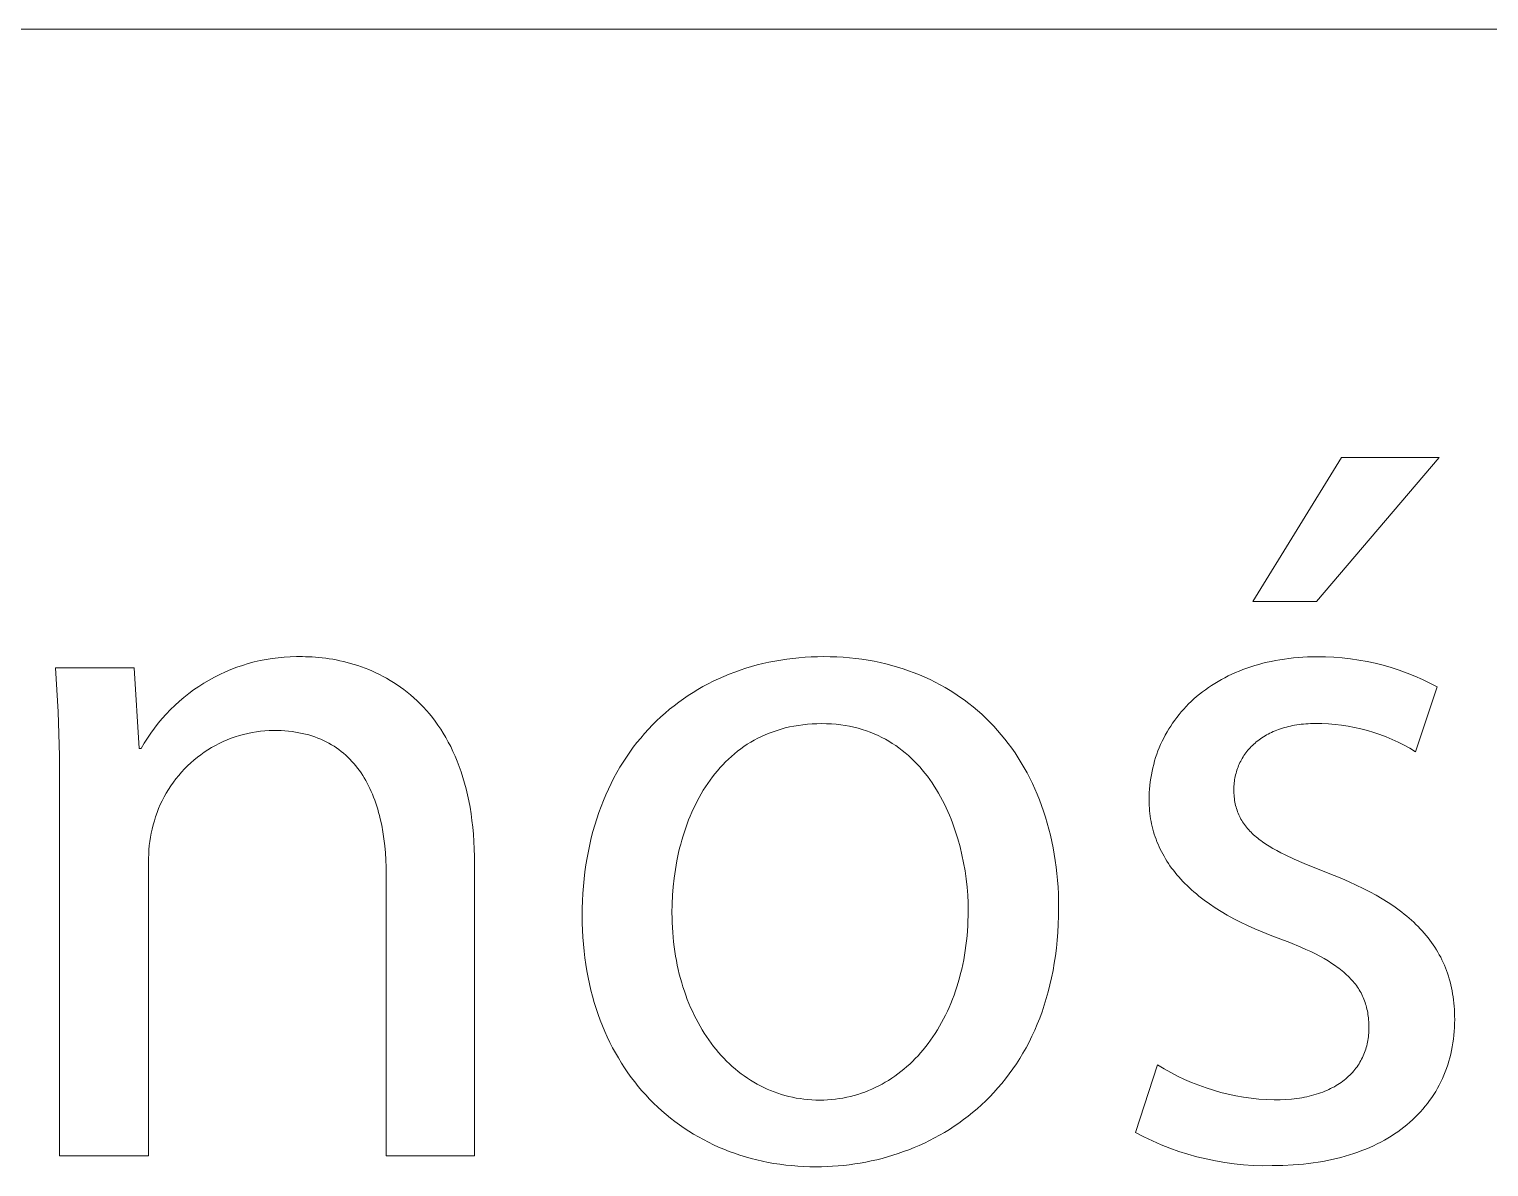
# Model space of a CAD drawing. Header units: millimetres. Extents: x 1422 to 6060, y -58 to 3182.
# Drawn here: x 5381.7 to 5449, y 19.3 to 71.7 of the extents above; entities that cross this region are included whole.
import ezdxf

# ---------------------------------------------------------------- set-up
doc = ezdxf.new("R2010")
doc.units = ezdxf.units.MM
doc.header["$MEASUREMENT"] = 0
doc.layers.add('Domyślny', color=7, linetype='Continuous', true_color=0x000000)

msp = doc.modelspace()

# ---------------------------------------------------------------- linework, layer by layer
at = {"layer": 'Domyślny', "color": 18, "lineweight": 15, "true_color": 0x000000}
for p, q in [((4307.174, 71.664), (6055.343, 71.664)), ((5438.122, 45.299), (5442.199, 51.939)), ((5446.708, 51.939), (5441.056, 45.299)), ((5442.199, 51.939), (5446.708, 51.939)), ((5441.056, 45.299), (5438.122, 45.299)), ((5391.542, 42.357), (5391.811, 42.439)), ((5391.811, 42.439), (5392.082, 42.512)), ((5392.082, 42.512), (5392.355, 42.576)), ((5392.355, 42.576), (5392.631, 42.631)), ((5392.631, 42.631), (5392.908, 42.676)), ((5392.908, 42.676), (5393.186, 42.711)), ((5393.186, 42.711), (5393.466, 42.737)), ((5393.466, 42.737), (5393.746, 42.754)), ((5393.746, 42.754), (5394.027, 42.761)), ((5394.027, 42.761), (5394.307, 42.758)), ((5394.307, 42.758), (5394.455, 42.757)), ((5394.455, 42.757), (5394.605, 42.753)), ((5394.605, 42.753), (5394.757, 42.746)), ((5394.757, 42.746), (5394.911, 42.736)), ((5394.911, 42.736), (5395.067, 42.722)), ((5395.067, 42.722), (5395.224, 42.706)), ((5395.224, 42.706), (5395.383, 42.686)), ((5395.383, 42.686), (5395.544, 42.663)), ((5395.544, 42.663), (5395.706, 42.637)), ((5395.706, 42.637), (5395.869, 42.606)), ((5395.869, 42.606), (5396.033, 42.573)), ((5396.033, 42.573), (5396.198, 42.535)), ((5396.198, 42.535), (5396.364, 42.494)), ((5396.364, 42.494), (5396.53, 42.449)), ((5396.53, 42.449), (5396.697, 42.4)), ((5396.697, 42.4), (5396.864, 42.346)), ((5415.269, 42.375), (5415.536, 42.441)), ((5415.536, 42.441), (5415.805, 42.502)), ((5415.805, 42.502), (5416.077, 42.555)), ((5416.077, 42.555), (5416.352, 42.603)), ((5416.352, 42.603), (5416.629, 42.645)), ((5416.629, 42.645), (5416.908, 42.68)), ((5416.908, 42.68), (5417.19, 42.708)), ((5417.19, 42.708), (5417.474, 42.731)), ((5417.474, 42.731), (5417.76, 42.747)), ((5417.76, 42.747), (5418.048, 42.757)), ((5418.048, 42.757), (5418.338, 42.76)), ((5418.338, 42.76), (5418.639, 42.756)), ((5418.639, 42.756), (5418.937, 42.746)), ((5418.937, 42.746), (5419.232, 42.729)), ((5419.232, 42.729), (5419.523, 42.706)), ((5419.523, 42.706), (5419.812, 42.675)), ((5419.812, 42.675), (5420.097, 42.638)), ((5420.097, 42.638), (5420.378, 42.595)), ((5420.378, 42.595), (5420.657, 42.545)), ((5420.657, 42.545), (5420.931, 42.488)), ((5420.931, 42.488), (5421.203, 42.426)), ((5421.203, 42.426), (5421.47, 42.357)), ((5438.2, 42.347), (5438.387, 42.401)), ((5438.387, 42.401), (5438.577, 42.452)), ((5438.577, 42.452), (5438.77, 42.498)), ((5438.77, 42.498), (5438.965, 42.541)), ((5438.965, 42.541), (5439.164, 42.58)), ((5439.164, 42.58), (5439.366, 42.616)), ((5439.366, 42.616), (5439.571, 42.647)), ((5439.571, 42.647), (5439.779, 42.674)), ((5439.779, 42.674), (5439.99, 42.697)), ((5439.99, 42.697), (5440.203, 42.716)), ((5440.203, 42.716), (5440.42, 42.731)), ((5440.42, 42.731), (5440.64, 42.742)), ((5440.64, 42.742), (5440.862, 42.748)), ((5440.862, 42.748), (5441.087, 42.751)), ((5441.087, 42.751), (5441.471, 42.747)), ((5441.471, 42.747), (5441.855, 42.73)), ((5441.855, 42.73), (5442.238, 42.7)), ((5442.238, 42.7), (5442.62, 42.658)), ((5442.62, 42.658), (5443, 42.602)), ((5443, 42.602), (5443.378, 42.534)), ((5443.378, 42.534), (5443.753, 42.453)), ((5443.753, 42.453), (5444.126, 42.359)), ((5383.044, 40.217), (5382.926, 42.249)), ((5382.926, 42.249), (5386.555, 42.249)), ((5386.555, 42.249), (5386.787, 38.527)), ((5390.004, 41.678), (5390.25, 41.813)), ((5390.25, 41.813), (5390.501, 41.939)), ((5390.501, 41.939), (5390.756, 42.057)), ((5390.756, 42.057), (5391.014, 42.166)), ((5391.014, 42.166), (5391.277, 42.266)), ((5391.277, 42.266), (5391.542, 42.357)), ((5396.864, 42.346), (5397.031, 42.289)), ((5397.031, 42.289), (5397.198, 42.227)), ((5397.198, 42.227), (5397.364, 42.161)), ((5397.364, 42.161), (5397.531, 42.09)), ((5397.531, 42.09), (5397.697, 42.015)), ((5397.697, 42.015), (5397.862, 41.935)), ((5397.862, 41.935), (5398.026, 41.851)), ((5398.026, 41.851), (5398.19, 41.762)), ((5398.19, 41.762), (5398.352, 41.667)), ((5413.243, 41.626), (5413.485, 41.741)), ((5413.485, 41.741), (5413.731, 41.849)), ((5413.731, 41.849), (5413.979, 41.952)), ((5413.979, 41.952), (5414.231, 42.049)), ((5414.231, 42.049), (5414.486, 42.139)), ((5414.486, 42.139), (5414.744, 42.224)), ((5414.744, 42.224), (5415.005, 42.303)), ((5415.005, 42.303), (5415.269, 42.375)), ((5421.47, 42.357), (5421.734, 42.281)), ((5421.734, 42.281), (5421.995, 42.2)), ((5421.995, 42.2), (5422.251, 42.112)), ((5422.251, 42.112), (5422.504, 42.019)), ((5422.504, 42.019), (5422.753, 41.919)), ((5422.753, 41.919), (5422.998, 41.813)), ((5422.998, 41.813), (5423.239, 41.702)), ((5436.664, 41.705), (5436.822, 41.789)), ((5436.822, 41.789), (5436.983, 41.871)), ((5436.983, 41.871), (5437.147, 41.949)), ((5437.147, 41.949), (5437.315, 42.024)), ((5437.315, 42.024), (5437.485, 42.096)), ((5437.485, 42.096), (5437.659, 42.164)), ((5437.659, 42.164), (5437.837, 42.228)), ((5437.837, 42.228), (5438.017, 42.29)), ((5438.017, 42.29), (5438.2, 42.347)), ((5444.126, 42.359), (5444.495, 42.253)), ((5444.495, 42.253), (5444.86, 42.134)), ((5444.86, 42.134), (5445.221, 42.004)), ((5445.221, 42.004), (5445.578, 41.861)), ((5445.578, 41.861), (5445.929, 41.706)), ((5388.849, 40.883), (5389.069, 41.057)), ((5389.069, 41.057), (5389.294, 41.224)), ((5389.294, 41.224), (5389.526, 41.384)), ((5389.526, 41.384), (5389.762, 41.535)), ((5389.762, 41.535), (5390.004, 41.678)), ((5398.352, 41.667), (5398.513, 41.568)), ((5398.513, 41.568), (5398.673, 41.464)), ((5398.673, 41.464), (5398.831, 41.354)), ((5398.831, 41.354), (5398.988, 41.24)), ((5398.988, 41.24), (5399.143, 41.119)), ((5399.143, 41.119), (5399.295, 40.994)), ((5412.087, 40.965), (5412.311, 41.109)), ((5412.311, 41.109), (5412.538, 41.247)), ((5412.538, 41.247), (5412.77, 41.379)), ((5412.77, 41.379), (5413.005, 41.506)), ((5413.005, 41.506), (5413.243, 41.626)), ((5423.239, 41.702), (5423.476, 41.584)), ((5423.476, 41.584), (5423.709, 41.461)), ((5423.709, 41.461), (5423.938, 41.332)), ((5423.938, 41.332), (5424.163, 41.198)), ((5424.163, 41.198), (5424.384, 41.058)), ((5424.384, 41.058), (5424.6, 40.912)), ((5435.655, 41.028), (5435.789, 41.133)), ((5435.789, 41.133), (5435.927, 41.236)), ((5435.927, 41.236), (5436.067, 41.336)), ((5436.067, 41.336), (5436.211, 41.432)), ((5436.211, 41.432), (5436.359, 41.526)), ((5436.359, 41.526), (5436.51, 41.617)), ((5436.51, 41.617), (5436.664, 41.705)), ((5446.616, 41.361), (5445.612, 38.38)), ((5445.929, 41.706), (5446.275, 41.539)), ((5446.275, 41.539), (5446.616, 41.361)), ((5388.226, 40.316), (5388.427, 40.512)), ((5388.427, 40.512), (5388.635, 40.701)), ((5388.635, 40.701), (5388.849, 40.883)), ((5399.295, 40.994), (5399.446, 40.863)), ((5399.446, 40.863), (5399.594, 40.726)), ((5399.594, 40.726), (5399.74, 40.584)), ((5399.74, 40.584), (5399.884, 40.435)), ((5399.884, 40.435), (5400.024, 40.281)), ((5411.231, 40.332), (5411.439, 40.499)), ((5411.439, 40.499), (5411.651, 40.66)), ((5411.651, 40.66), (5411.867, 40.815)), ((5411.867, 40.815), (5412.087, 40.965)), ((5424.6, 40.912), (5424.812, 40.761)), ((5424.812, 40.761), (5425.02, 40.604)), ((5425.02, 40.604), (5425.223, 40.442)), ((5425.223, 40.442), (5425.422, 40.275)), ((5434.927, 40.339), (5435.039, 40.46)), ((5435.039, 40.46), (5435.155, 40.579)), ((5435.155, 40.579), (5435.275, 40.695)), ((5435.275, 40.695), (5435.398, 40.809)), ((5435.398, 40.809), (5435.525, 40.92)), ((5435.525, 40.92), (5435.655, 41.028)), ((5383.105, 38.184), (5383.044, 40.217)), ((5387.664, 39.689), (5387.845, 39.904)), ((5387.845, 39.904), (5388.032, 40.113)), ((5388.032, 40.113), (5388.226, 40.316)), ((5400.024, 40.281), (5400.162, 40.121)), ((5400.162, 40.121), (5400.296, 39.955)), ((5400.296, 39.955), (5400.428, 39.782)), ((5400.428, 39.782), (5400.556, 39.603)), ((5410.443, 39.61), (5410.633, 39.799)), ((5410.633, 39.799), (5410.828, 39.982)), ((5410.828, 39.982), (5411.028, 40.16)), ((5411.028, 40.16), (5411.231, 40.332)), ((5425.422, 40.275), (5425.616, 40.102)), ((5425.616, 40.102), (5425.806, 39.925)), ((5425.806, 39.925), (5425.991, 39.742)), ((5425.991, 39.742), (5426.172, 39.554)), ((5434.329, 39.563), (5434.419, 39.698)), ((5434.419, 39.698), (5434.513, 39.831)), ((5434.513, 39.831), (5434.611, 39.962)), ((5434.611, 39.962), (5434.713, 40.09)), ((5434.713, 40.09), (5434.818, 40.216)), ((5434.818, 40.216), (5434.927, 40.339)), ((5387.17, 39.008), (5387.327, 39.24)), ((5387.327, 39.24), (5387.492, 39.467)), ((5387.492, 39.467), (5387.664, 39.689)), ((5391.214, 39.064), (5391.026, 38.997)), ((5391.404, 39.123), (5391.214, 39.064)), ((5391.597, 39.177), (5391.404, 39.123)), ((5391.791, 39.223), (5391.597, 39.177)), ((5391.987, 39.263), (5391.791, 39.223)), ((5392.184, 39.297), (5391.987, 39.263)), ((5392.382, 39.323), (5392.184, 39.297)), ((5392.58, 39.342), (5392.382, 39.323)), ((5392.78, 39.355), (5392.58, 39.342)), ((5392.979, 39.361), (5392.78, 39.355)), ((5393.157, 39.359), (5392.979, 39.361)), ((5393.331, 39.352), (5393.157, 39.359)), ((5393.502, 39.341), (5393.331, 39.352)), ((5393.669, 39.326), (5393.502, 39.341)), ((5393.832, 39.307), (5393.669, 39.326)), ((5393.992, 39.284), (5393.832, 39.307)), ((5394.149, 39.256), (5393.992, 39.284)), ((5394.302, 39.224), (5394.149, 39.256)), ((5394.452, 39.189), (5394.302, 39.224)), ((5394.598, 39.15), (5394.452, 39.189)), ((5394.741, 39.106), (5394.598, 39.15)), ((5394.88, 39.059), (5394.741, 39.106)), ((5395.017, 39.008), (5394.88, 39.059)), ((5400.556, 39.603), (5400.681, 39.418)), ((5400.681, 39.418), (5400.802, 39.227)), ((5400.802, 39.227), (5400.919, 39.029)), ((5400.919, 39.029), (5401.032, 38.824)), ((5409.899, 39.009), (5410.076, 39.215)), ((5410.076, 39.215), (5410.257, 39.415)), ((5410.257, 39.415), (5410.443, 39.61)), ((5415.469, 39.081), (5415.3, 38.998)), ((5415.642, 39.16), (5415.469, 39.081)), ((5415.819, 39.233), (5415.642, 39.16)), ((5416, 39.301), (5415.819, 39.233)), ((5416.185, 39.363), (5416, 39.301)), ((5416.373, 39.42), (5416.185, 39.363)), ((5416.565, 39.472), (5416.373, 39.42)), ((5416.762, 39.518), (5416.565, 39.472)), ((5416.962, 39.558), (5416.762, 39.518)), ((5417.166, 39.592), (5416.962, 39.558)), ((5417.374, 39.62), (5417.166, 39.592)), ((5417.586, 39.642), (5417.374, 39.62)), ((5417.802, 39.658), (5417.586, 39.642)), ((5418.022, 39.668), (5417.802, 39.658)), ((5418.245, 39.671), (5418.022, 39.668)), ((5418.47, 39.668), (5418.245, 39.671)), ((5418.69, 39.657), (5418.47, 39.668)), ((5418.906, 39.64), (5418.69, 39.657)), ((5419.118, 39.616), (5418.906, 39.64)), ((5419.325, 39.586), (5419.118, 39.616)), ((5419.529, 39.549), (5419.325, 39.586)), ((5419.728, 39.506), (5419.529, 39.549)), ((5419.923, 39.457), (5419.728, 39.506)), ((5420.114, 39.402), (5419.923, 39.457)), ((5420.301, 39.341), (5420.114, 39.402)), ((5420.484, 39.274), (5420.301, 39.341)), ((5420.663, 39.202), (5420.484, 39.274)), ((5420.838, 39.124), (5420.663, 39.202)), ((5421.009, 39.041), (5420.838, 39.124)), ((5421.176, 38.952), (5421.009, 39.041)), ((5426.172, 39.554), (5426.347, 39.361)), ((5426.347, 39.361), (5426.518, 39.162)), ((5426.518, 39.162), (5426.684, 38.96)), ((5434.005, 39.003), (5434.08, 39.146)), ((5434.08, 39.146), (5434.159, 39.287)), ((5434.159, 39.287), (5434.242, 39.426)), ((5434.242, 39.426), (5434.329, 39.563)), ((5438.605, 39.065), (5438.535, 39.02)), ((5438.676, 39.108), (5438.605, 39.065)), ((5438.748, 39.151), (5438.676, 39.108)), ((5438.823, 39.191), (5438.748, 39.151)), ((5438.899, 39.231), (5438.823, 39.191)), ((5438.977, 39.268), (5438.899, 39.231)), ((5439.057, 39.305), (5438.977, 39.268)), ((5439.138, 39.34), (5439.057, 39.305)), ((5439.221, 39.373), (5439.138, 39.34)), ((5439.305, 39.404), (5439.221, 39.373)), ((5439.392, 39.435), (5439.305, 39.404)), ((5439.48, 39.463), (5439.392, 39.435)), ((5439.569, 39.49), (5439.48, 39.463)), ((5439.661, 39.515), (5439.569, 39.49)), ((5439.754, 39.538), (5439.661, 39.515)), ((5439.848, 39.56), (5439.754, 39.538)), ((5439.944, 39.58), (5439.848, 39.56)), ((5440.042, 39.598), (5439.944, 39.58)), ((5440.141, 39.615), (5440.042, 39.598)), ((5440.243, 39.629), (5440.141, 39.615)), ((5440.345, 39.642), (5440.243, 39.629)), ((5440.449, 39.653), (5440.345, 39.642)), ((5440.555, 39.662), (5440.449, 39.653)), ((5440.663, 39.668), (5440.555, 39.662)), ((5440.772, 39.673), (5440.663, 39.668)), ((5440.882, 39.676), (5440.772, 39.673)), ((5440.994, 39.678), (5440.882, 39.676)), ((5441.298, 39.674), (5440.994, 39.678)), ((5441.601, 39.659), (5441.298, 39.674)), ((5441.904, 39.634), (5441.601, 39.659)), ((5442.206, 39.599), (5441.904, 39.634)), ((5442.506, 39.553), (5442.206, 39.599)), ((5442.804, 39.497), (5442.506, 39.553)), ((5443.1, 39.43), (5442.804, 39.497)), ((5443.394, 39.353), (5443.1, 39.43)), ((5443.685, 39.266), (5443.394, 39.353)), ((5443.973, 39.168), (5443.685, 39.266)), ((5444.257, 39.061), (5443.973, 39.168)), ((5444.537, 38.944), (5444.257, 39.061)), ((5386.787, 38.527), (5386.879, 38.527)), ((5386.879, 38.527), (5387.02, 38.77)), ((5387.02, 38.77), (5387.17, 39.008)), ((5389.786, 38.357), (5389.623, 38.242)), ((5389.953, 38.467), (5389.786, 38.357)), ((5390.124, 38.57), (5389.953, 38.467)), ((5390.298, 38.668), (5390.124, 38.57)), ((5390.476, 38.76), (5390.298, 38.668)), ((5390.656, 38.845), (5390.476, 38.76)), ((5390.84, 38.924), (5390.656, 38.845)), ((5391.026, 38.997), (5390.84, 38.924)), ((5395.15, 38.954), (5395.017, 39.008)), ((5395.279, 38.895), (5395.15, 38.954)), ((5395.406, 38.834), (5395.279, 38.895)), ((5395.529, 38.768), (5395.406, 38.834)), ((5395.649, 38.7), (5395.529, 38.768)), ((5395.766, 38.627), (5395.649, 38.7)), ((5395.88, 38.552), (5395.766, 38.627)), ((5395.991, 38.473), (5395.88, 38.552)), ((5396.098, 38.391), (5395.991, 38.473)), ((5396.203, 38.305), (5396.098, 38.391)), ((5401.032, 38.824), (5401.142, 38.613)), ((5401.142, 38.613), (5401.247, 38.394)), ((5401.247, 38.394), (5401.347, 38.169)), ((5409.242, 38.133), (5409.399, 38.36)), ((5409.399, 38.36), (5409.56, 38.582)), ((5409.56, 38.582), (5409.727, 38.798)), ((5409.727, 38.798), (5409.899, 39.009)), ((5414.363, 38.398), (5414.219, 38.283)), ((5414.509, 38.51), (5414.363, 38.398)), ((5414.66, 38.617), (5414.509, 38.51)), ((5414.814, 38.719), (5414.66, 38.617)), ((5414.972, 38.817), (5414.814, 38.719)), ((5415.134, 38.91), (5414.972, 38.817)), ((5415.3, 38.998), (5415.134, 38.91)), ((5421.339, 38.859), (5421.176, 38.952)), ((5421.498, 38.761), (5421.339, 38.859)), ((5421.654, 38.658), (5421.498, 38.761)), ((5421.805, 38.55), (5421.654, 38.658)), ((5421.953, 38.438), (5421.805, 38.55)), ((5422.096, 38.321), (5421.953, 38.438)), ((5426.684, 38.96), (5426.845, 38.752)), ((5426.845, 38.752), (5427.002, 38.539)), ((5427.002, 38.539), (5427.153, 38.322)), ((5433.688, 38.261), (5433.743, 38.413)), ((5433.743, 38.413), (5433.803, 38.563)), ((5433.803, 38.563), (5433.866, 38.711)), ((5433.866, 38.711), (5433.934, 38.858)), ((5433.934, 38.858), (5434.005, 39.003)), ((5437.84, 38.384), (5437.794, 38.324)), ((5437.888, 38.444), (5437.84, 38.384)), ((5437.938, 38.502), (5437.888, 38.444)), ((5437.99, 38.559), (5437.938, 38.502)), ((5438.043, 38.615), (5437.99, 38.559)), ((5438.099, 38.67), (5438.043, 38.615)), ((5438.156, 38.723), (5438.099, 38.67)), ((5438.215, 38.776), (5438.156, 38.723)), ((5438.275, 38.827), (5438.215, 38.776)), ((5438.338, 38.877), (5438.275, 38.827)), ((5438.402, 38.926), (5438.338, 38.877)), ((5438.468, 38.974), (5438.402, 38.926)), ((5438.535, 39.02), (5438.468, 38.974)), ((5444.813, 38.817), (5444.537, 38.944)), ((5445.084, 38.681), (5444.813, 38.817)), ((5445.351, 38.535), (5445.084, 38.681)), ((5445.612, 38.38), (5445.351, 38.535)), ((5383.111, 36.149), (5383.105, 38.184)), ((5389.013, 37.727), (5388.872, 37.586)), ((5389.159, 37.864), (5389.013, 37.727)), ((5389.309, 37.995), (5389.159, 37.864)), ((5389.464, 38.121), (5389.309, 37.995)), ((5389.623, 38.242), (5389.464, 38.121)), ((5396.304, 38.217), (5396.203, 38.305)), ((5396.403, 38.125), (5396.304, 38.217)), ((5396.498, 38.03), (5396.403, 38.125)), ((5396.591, 37.933), (5396.498, 38.03)), ((5396.68, 37.832), (5396.591, 37.933)), ((5396.767, 37.729), (5396.68, 37.832)), ((5396.851, 37.622), (5396.767, 37.729)), ((5401.347, 38.169), (5401.443, 37.937)), ((5401.443, 37.937), (5401.535, 37.698)), ((5401.535, 37.698), (5401.622, 37.452)), ((5408.943, 37.663), (5409.09, 37.901)), ((5409.09, 37.901), (5409.242, 38.133)), ((5413.683, 37.78), (5413.558, 37.644)), ((5413.812, 37.912), (5413.683, 37.78)), ((5413.944, 38.039), (5413.812, 37.912)), ((5414.08, 38.163), (5413.944, 38.039)), ((5414.219, 38.283), (5414.08, 38.163)), ((5422.236, 38.2), (5422.096, 38.321)), ((5422.372, 38.075), (5422.236, 38.2)), ((5422.505, 37.946), (5422.372, 38.075)), ((5422.634, 37.814), (5422.505, 37.946)), ((5422.759, 37.677), (5422.634, 37.814)), ((5422.88, 37.537), (5422.759, 37.677)), ((5427.153, 38.322), (5427.299, 38.1)), ((5427.299, 38.1), (5427.44, 37.873)), ((5427.44, 37.873), (5427.576, 37.642)), ((5433.505, 37.637), (5433.545, 37.795)), ((5433.545, 37.795), (5433.588, 37.952)), ((5433.588, 37.952), (5433.636, 38.107)), ((5433.636, 38.107), (5433.688, 38.261)), ((5437.46, 37.739), (5437.432, 37.67)), ((5437.489, 37.808), (5437.46, 37.739)), ((5437.521, 37.875), (5437.489, 37.808)), ((5437.554, 37.942), (5437.521, 37.875)), ((5437.59, 38.008), (5437.554, 37.942)), ((5437.627, 38.073), (5437.59, 38.008)), ((5437.666, 38.137), (5437.627, 38.073)), ((5437.707, 38.2), (5437.666, 38.137)), ((5437.749, 38.263), (5437.707, 38.2)), ((5437.794, 38.324), (5437.749, 38.263)), ((5388.479, 37.134), (5388.359, 36.975)), ((5388.605, 37.289), (5388.479, 37.134)), ((5388.736, 37.44), (5388.605, 37.289)), ((5388.872, 37.586), (5388.736, 37.44)), ((5396.932, 37.513), (5396.851, 37.622)), ((5397.01, 37.402), (5396.932, 37.513)), ((5397.085, 37.287), (5397.01, 37.402)), ((5397.158, 37.17), (5397.085, 37.287)), ((5397.228, 37.051), (5397.158, 37.17)), ((5397.295, 36.929), (5397.228, 37.051)), ((5401.622, 37.452), (5401.703, 37.198)), ((5401.703, 37.198), (5401.78, 36.937)), ((5408.536, 36.919), (5408.666, 37.172)), ((5408.666, 37.172), (5408.802, 37.42)), ((5408.802, 37.42), (5408.943, 37.663)), ((5413.094, 37.067), (5412.987, 36.915)), ((5413.205, 37.217), (5413.094, 37.067)), ((5413.319, 37.363), (5413.205, 37.217)), ((5413.437, 37.505), (5413.319, 37.363)), ((5413.558, 37.644), (5413.437, 37.505)), ((5422.998, 37.393), (5422.88, 37.537)), ((5423.112, 37.247), (5422.998, 37.393)), ((5423.222, 37.097), (5423.112, 37.247)), ((5423.329, 36.943), (5423.222, 37.097)), ((5427.576, 37.642), (5427.707, 37.406)), ((5427.707, 37.406), (5427.833, 37.166)), ((5427.833, 37.166), (5427.953, 36.921)), ((5433.388, 36.991), (5433.411, 37.154)), ((5433.411, 37.154), (5433.438, 37.316)), ((5433.438, 37.316), (5433.47, 37.477)), ((5433.47, 37.477), (5433.505, 37.637)), ((5437.266, 37.017), (5437.257, 36.942)), ((5437.277, 37.092), (5437.266, 37.017)), ((5437.29, 37.167), (5437.277, 37.092)), ((5437.304, 37.24), (5437.29, 37.167)), ((5437.321, 37.314), (5437.304, 37.24)), ((5437.339, 37.386), (5437.321, 37.314)), ((5437.359, 37.458), (5437.339, 37.386)), ((5437.382, 37.53), (5437.359, 37.458)), ((5437.406, 37.6), (5437.382, 37.53)), ((5437.432, 37.67), (5437.406, 37.6)), ((5388.032, 36.473), (5387.935, 36.298)), ((5388.135, 36.644), (5388.032, 36.473)), ((5388.244, 36.811), (5388.135, 36.644)), ((5388.359, 36.975), (5388.244, 36.811)), ((5397.359, 36.804), (5397.295, 36.929)), ((5397.421, 36.677), (5397.359, 36.804)), ((5397.48, 36.548), (5397.421, 36.677)), ((5397.536, 36.416), (5397.48, 36.548)), ((5397.59, 36.283), (5397.536, 36.416)), ((5401.78, 36.937), (5401.851, 36.669)), ((5401.851, 36.669), (5401.917, 36.393)), ((5401.917, 36.393), (5401.977, 36.109)), ((5408.178, 36.128), (5408.292, 36.397)), ((5408.292, 36.397), (5408.411, 36.66)), ((5408.411, 36.66), (5408.536, 36.919)), ((5412.687, 36.439), (5412.594, 36.274)), ((5412.784, 36.6), (5412.687, 36.439)), ((5412.884, 36.759), (5412.784, 36.6)), ((5412.987, 36.915), (5412.884, 36.759)), ((5423.432, 36.787), (5423.329, 36.943)), ((5423.532, 36.629), (5423.432, 36.787)), ((5423.628, 36.467), (5423.532, 36.629)), ((5423.721, 36.303), (5423.628, 36.467)), ((5427.953, 36.921), (5428.068, 36.672)), ((5428.068, 36.672), (5428.177, 36.419)), ((5428.177, 36.419), (5428.281, 36.161)), ((5433.337, 36.325), (5433.343, 36.493)), ((5433.343, 36.493), (5433.354, 36.66)), ((5433.354, 36.66), (5433.369, 36.826)), ((5433.369, 36.826), (5433.388, 36.991)), ((5437.243, 36.713), (5437.242, 36.635)), ((5437.242, 36.635), (5437.243, 36.548)), ((5437.246, 36.789), (5437.243, 36.713)), ((5437.243, 36.548), (5437.246, 36.463)), ((5437.251, 36.866), (5437.246, 36.789)), ((5437.246, 36.463), (5437.251, 36.379)), ((5437.257, 36.942), (5437.251, 36.866)), ((5437.251, 36.379), (5437.258, 36.297)), ((5383.111, 19.764), (5383.111, 36.149)), ((5387.679, 35.757), (5387.607, 35.571)), ((5387.758, 35.94), (5387.679, 35.757)), ((5387.843, 36.121), (5387.758, 35.94)), ((5387.935, 36.298), (5387.843, 36.121)), ((5397.641, 36.147), (5397.59, 36.283)), ((5397.69, 36.009), (5397.641, 36.147)), ((5397.736, 35.869), (5397.69, 36.009)), ((5397.78, 35.727), (5397.736, 35.869)), ((5397.821, 35.583), (5397.78, 35.727)), ((5401.977, 36.109), (5402.032, 35.818)), ((5402.032, 35.818), (5402.081, 35.519)), ((5407.969, 35.575), (5408.071, 35.854)), ((5408.071, 35.854), (5408.178, 36.128)), ((5412.335, 35.765), (5412.256, 35.59)), ((5412.418, 35.937), (5412.335, 35.765)), ((5412.504, 36.107), (5412.418, 35.937)), ((5412.594, 36.274), (5412.504, 36.107)), ((5423.81, 36.137), (5423.721, 36.303)), ((5423.896, 35.968), (5423.81, 36.137)), ((5423.979, 35.797), (5423.896, 35.968)), ((5424.058, 35.625), (5423.979, 35.797)), ((5428.281, 36.161), (5428.38, 35.9)), ((5428.38, 35.9), (5428.473, 35.634)), ((5433.335, 36.157), (5433.337, 36.325)), ((5433.336, 36.031), (5433.335, 36.157)), ((5433.34, 35.906), (5433.336, 36.031)), ((5433.347, 35.782), (5433.34, 35.906)), ((5433.357, 35.658), (5433.347, 35.782)), ((5433.37, 35.535), (5433.357, 35.658)), ((5437.258, 36.297), (5437.266, 36.216)), ((5437.266, 36.216), (5437.277, 36.136)), ((5437.277, 36.136), (5437.29, 36.058)), ((5437.29, 36.058), (5437.305, 35.98)), ((5437.305, 35.98), (5437.322, 35.905)), ((5437.322, 35.905), (5437.341, 35.83)), ((5437.341, 35.83), (5437.362, 35.757)), ((5437.362, 35.757), (5437.385, 35.685)), ((5437.385, 35.685), (5437.41, 35.614)), ((5387.428, 35.005), (5387.38, 34.817)), ((5387.482, 35.191), (5387.428, 35.005)), ((5387.541, 35.382), (5387.482, 35.191)), ((5387.607, 35.571), (5387.541, 35.382)), ((5397.86, 35.437), (5397.821, 35.583)), ((5397.896, 35.289), (5397.86, 35.437)), ((5397.961, 34.988), (5397.896, 35.289)), ((5398.017, 34.681), (5397.961, 34.988)), ((5402.081, 35.519), (5402.123, 35.212)), ((5402.123, 35.212), (5402.16, 34.897)), ((5407.699, 34.709), (5407.783, 35.002)), ((5407.783, 35.002), (5407.873, 35.291)), ((5407.873, 35.291), (5407.969, 35.575)), ((5412.039, 35.053), (5411.973, 34.87)), ((5412.108, 35.234), (5412.039, 35.053)), ((5412.18, 35.414), (5412.108, 35.234)), ((5412.256, 35.59), (5412.18, 35.414)), ((5424.133, 35.45), (5424.058, 35.625)), ((5424.205, 35.274), (5424.133, 35.45)), ((5424.274, 35.096), (5424.205, 35.274)), ((5424.34, 34.917), (5424.274, 35.096)), ((5428.473, 35.634), (5428.56, 35.364)), ((5428.56, 35.364), (5428.642, 35.09)), ((5428.642, 35.09), (5428.718, 34.812)), ((5433.385, 35.413), (5433.37, 35.535)), ((5433.404, 35.291), (5433.385, 35.413)), ((5433.425, 35.171), (5433.404, 35.291)), ((5433.449, 35.05), (5433.425, 35.171)), ((5433.476, 34.931), (5433.449, 35.05)), ((5437.41, 35.614), (5437.437, 35.544)), ((5437.437, 35.544), (5437.466, 35.475)), ((5437.466, 35.475), (5437.497, 35.407)), ((5437.497, 35.407), (5437.531, 35.341)), ((5437.531, 35.341), (5437.566, 35.275)), ((5437.566, 35.275), (5437.603, 35.21)), ((5437.603, 35.21), (5437.642, 35.147)), ((5437.642, 35.147), (5437.684, 35.084)), ((5437.684, 35.084), (5437.727, 35.022)), ((5437.727, 35.022), (5437.773, 34.961)), ((5387.303, 34.436), (5387.273, 34.244)), ((5387.338, 34.627), (5387.303, 34.436)), ((5387.38, 34.817), (5387.338, 34.627)), ((5398.064, 34.367), (5398.017, 34.681)), ((5398.102, 34.048), (5398.064, 34.367)), ((5402.16, 34.897), (5402.19, 34.574)), ((5402.19, 34.574), (5402.214, 34.243)), ((5407.551, 34.106), (5407.622, 34.41)), ((5407.622, 34.41), (5407.699, 34.709)), ((5411.852, 34.499), (5411.796, 34.31)), ((5411.911, 34.685), (5411.852, 34.499)), ((5411.973, 34.87), (5411.911, 34.685)), ((5424.402, 34.736), (5424.34, 34.917)), ((5424.461, 34.554), (5424.402, 34.736)), ((5424.517, 34.372), (5424.461, 34.554)), ((5424.619, 34.003), (5424.517, 34.372)), ((5428.718, 34.812), (5428.788, 34.531)), ((5428.788, 34.531), (5428.852, 34.245)), ((5433.505, 34.813), (5433.476, 34.931)), ((5433.538, 34.695), (5433.505, 34.813)), ((5433.573, 34.578), (5433.538, 34.695)), ((5433.612, 34.461), (5433.573, 34.578)), ((5433.653, 34.346), (5433.612, 34.461)), ((5433.697, 34.231), (5433.653, 34.346)), ((5437.773, 34.961), (5437.821, 34.9)), ((5437.821, 34.9), (5437.871, 34.841)), ((5437.871, 34.841), (5437.923, 34.782)), ((5437.923, 34.782), (5437.977, 34.724)), ((5437.977, 34.724), (5438.033, 34.667)), ((5438.033, 34.667), (5438.091, 34.61)), ((5438.091, 34.61), (5438.151, 34.554)), ((5438.151, 34.554), (5438.214, 34.499)), ((5438.214, 34.499), (5438.278, 34.444)), ((5438.278, 34.444), (5438.345, 34.39)), ((5438.345, 34.39), (5438.414, 34.336)), ((5438.414, 34.336), (5438.485, 34.283)), ((5387.222, 33.665), (5387.218, 33.471)), ((5387.233, 33.858), (5387.222, 33.665)), ((5387.25, 34.052), (5387.233, 33.858)), ((5387.273, 34.244), (5387.25, 34.052)), ((5398.131, 33.723), (5398.102, 34.048)), ((5398.152, 33.393), (5398.131, 33.723)), ((5402.214, 34.243), (5402.231, 33.903)), ((5402.231, 33.903), (5402.242, 33.555)), ((5407.428, 33.484), (5407.486, 33.798)), ((5407.486, 33.798), (5407.551, 34.106)), ((5411.649, 33.737), (5411.567, 33.348)), ((5411.694, 33.929), (5411.649, 33.737)), ((5411.744, 34.121), (5411.694, 33.929)), ((5411.796, 34.31), (5411.744, 34.121)), ((5424.709, 33.632), (5424.619, 34.003)), ((5428.852, 34.245), (5428.911, 33.956)), ((5428.911, 33.956), (5428.963, 33.663)), ((5428.963, 33.663), (5429.01, 33.367)), ((5433.744, 34.117), (5433.697, 34.231)), ((5433.794, 34.003), (5433.744, 34.117)), ((5433.846, 33.891), (5433.794, 34.003)), ((5433.902, 33.779), (5433.846, 33.891)), ((5433.96, 33.669), (5433.902, 33.779)), ((5434.022, 33.559), (5433.96, 33.669)), ((5438.485, 34.283), (5438.558, 34.231)), ((5438.558, 34.231), (5438.711, 34.126)), ((5438.711, 34.126), (5438.873, 34.024)), ((5438.873, 34.024), (5439.043, 33.922)), ((5439.043, 33.922), (5439.222, 33.822)), ((5439.222, 33.822), (5439.41, 33.722)), ((5439.41, 33.722), (5439.607, 33.623)), ((5387.218, 33.471), (5387.219, 33.276)), ((5387.219, 33.276), (5387.219, 19.764)), ((5398.164, 33.059), (5398.152, 33.393)), ((5398.168, 32.72), (5398.164, 33.059)), ((5402.242, 33.555), (5402.245, 33.199)), ((5402.245, 33.199), (5402.245, 19.764)), ((5407.331, 32.843), (5407.376, 33.166)), ((5407.376, 33.166), (5407.428, 33.484)), ((5411.567, 33.348), (5411.498, 32.955)), ((5424.785, 33.26), (5424.709, 33.632)), ((5424.85, 32.887), (5424.785, 33.26)), ((5429.01, 33.367), (5429.05, 33.066)), ((5429.05, 33.066), (5429.085, 32.763)), ((5434.086, 33.45), (5434.022, 33.559)), ((5434.153, 33.341), (5434.086, 33.45)), ((5434.223, 33.234), (5434.153, 33.341)), ((5434.296, 33.127), (5434.223, 33.234)), ((5434.372, 33.021), (5434.296, 33.127)), ((5434.451, 32.917), (5434.372, 33.021)), ((5439.607, 33.623), (5440.027, 33.426)), ((5440.027, 33.426), (5440.483, 33.227)), ((5440.483, 33.227), (5441.504, 32.821)), ((5398.168, 19.764), (5398.168, 32.72)), ((5407.261, 32.183), (5407.292, 32.516)), ((5407.292, 32.516), (5407.331, 32.843)), ((5411.441, 32.56), (5411.398, 32.161)), ((5411.498, 32.955), (5411.441, 32.56)), ((5424.902, 32.515), (5424.85, 32.887)), ((5424.943, 32.145), (5424.902, 32.515)), ((5429.085, 32.763), (5429.113, 32.456)), ((5429.113, 32.456), (5429.135, 32.145)), ((5434.533, 32.813), (5434.451, 32.917)), ((5434.618, 32.71), (5434.533, 32.813)), ((5434.705, 32.607), (5434.618, 32.71)), ((5434.796, 32.506), (5434.705, 32.607)), ((5434.89, 32.406), (5434.796, 32.506)), ((5434.986, 32.306), (5434.89, 32.406)), ((5435.086, 32.208), (5434.986, 32.306)), ((5441.504, 32.821), (5441.865, 32.679)), ((5441.865, 32.679), (5442.214, 32.535)), ((5442.214, 32.535), (5442.553, 32.387)), ((5442.553, 32.387), (5442.88, 32.236)), ((5407.218, 31.504), (5407.236, 31.846)), ((5407.236, 31.846), (5407.261, 32.183)), ((5411.367, 31.762), (5411.349, 31.362)), ((5411.398, 32.161), (5411.367, 31.762)), ((5424.971, 31.777), (5424.943, 32.145)), ((5424.988, 31.413), (5424.971, 31.777)), ((5429.135, 32.145), (5429.151, 31.831)), ((5429.151, 31.831), (5429.16, 31.514)), ((5435.188, 32.11), (5435.086, 32.208)), ((5435.294, 32.014), (5435.188, 32.11)), ((5435.402, 31.918), (5435.294, 32.014)), ((5435.513, 31.824), (5435.402, 31.918)), ((5435.628, 31.73), (5435.513, 31.824)), ((5435.866, 31.545), (5435.628, 31.73)), ((5442.88, 32.236), (5443.196, 32.082)), ((5443.196, 32.082), (5443.501, 31.925)), ((5443.501, 31.925), (5443.794, 31.764)), ((5443.794, 31.764), (5444.076, 31.599)), ((5407.204, 30.807), (5407.207, 31.158)), ((5407.207, 31.158), (5407.218, 31.504)), ((5411.349, 31.362), (5411.342, 30.962)), ((5411.342, 30.962), (5411.345, 30.732)), ((5424.994, 31.054), (5424.988, 31.413)), ((5424.992, 30.818), (5424.994, 31.054)), ((5429.164, 31.193), (5429.159, 30.807)), ((5429.16, 31.514), (5429.164, 31.193)), ((5436.115, 31.365), (5435.866, 31.545)), ((5436.377, 31.188), (5436.115, 31.365)), ((5436.651, 31.016), (5436.377, 31.188)), ((5436.937, 30.848), (5436.651, 31.016)), ((5444.076, 31.599), (5444.347, 31.43)), ((5444.347, 31.43), (5444.607, 31.257)), ((5444.607, 31.257), (5444.855, 31.079)), ((5444.855, 31.079), (5444.975, 30.989)), ((5444.975, 30.989), (5445.092, 30.897)), ((5407.207, 30.477), (5407.204, 30.807)), ((5407.217, 30.15), (5407.207, 30.477)), ((5411.345, 30.732), (5411.351, 30.505)), ((5411.351, 30.505), (5411.361, 30.279)), ((5411.361, 30.279), (5411.375, 30.055)), ((5424.96, 30.121), (5424.975, 30.351)), ((5424.975, 30.351), (5424.985, 30.584)), ((5424.985, 30.584), (5424.992, 30.818)), ((5429.147, 30.428), (5429.126, 30.056)), ((5429.159, 30.807), (5429.147, 30.428)), ((5437.235, 30.684), (5436.937, 30.848)), ((5437.545, 30.525), (5437.235, 30.684)), ((5437.868, 30.37), (5437.545, 30.525)), ((5438.202, 30.219), (5437.868, 30.37)), ((5445.092, 30.897), (5445.207, 30.804)), ((5445.207, 30.804), (5445.318, 30.71)), ((5445.318, 30.71), (5445.427, 30.615)), ((5445.427, 30.615), (5445.532, 30.519)), ((5445.532, 30.519), (5445.635, 30.421)), ((5445.635, 30.421), (5445.735, 30.322)), ((5445.735, 30.322), (5445.832, 30.222)), ((5407.234, 29.828), (5407.217, 30.15)), ((5407.258, 29.509), (5407.234, 29.828)), ((5411.375, 30.055), (5411.394, 29.834)), ((5411.394, 29.834), (5411.416, 29.614)), ((5411.416, 29.614), (5411.442, 29.396)), ((5424.891, 29.446), (5424.918, 29.668)), ((5424.918, 29.668), (5424.941, 29.894)), ((5424.941, 29.894), (5424.96, 30.121)), ((5429.098, 29.69), (5429.061, 29.331)), ((5429.126, 30.056), (5429.098, 29.69)), ((5438.549, 30.073), (5438.202, 30.219)), ((5438.909, 29.931), (5438.549, 30.073)), ((5439.28, 29.794), (5438.909, 29.931)), ((5439.824, 29.586), (5439.28, 29.794)), ((5445.832, 30.222), (5445.926, 30.12)), ((5445.926, 30.12), (5446.018, 30.017)), ((5446.018, 30.017), (5446.106, 29.913)), ((5446.106, 29.913), (5446.192, 29.807)), ((5446.192, 29.807), (5446.275, 29.7)), ((5446.275, 29.7), (5446.355, 29.592)), ((5407.288, 29.195), (5407.258, 29.509)), ((5407.325, 28.884), (5407.288, 29.195)), ((5411.442, 29.396), (5411.472, 29.181)), ((5411.472, 29.181), (5411.506, 28.967)), ((5411.506, 28.967), (5411.544, 28.756)), ((5424.787, 28.791), (5424.825, 29.007)), ((5424.825, 29.007), (5424.86, 29.225)), ((5424.86, 29.225), (5424.891, 29.446)), ((5429.017, 28.979), (5428.965, 28.634)), ((5429.061, 29.331), (5429.017, 28.979)), ((5440.325, 29.377), (5439.824, 29.586)), ((5440.56, 29.273), (5440.325, 29.377)), ((5440.785, 29.167), (5440.56, 29.273)), ((5441, 29.061), (5440.785, 29.167)), ((5441.205, 28.954), (5441, 29.061)), ((5441.4, 28.846), (5441.205, 28.954)), ((5446.355, 29.592), (5446.432, 29.482)), ((5446.432, 29.482), (5446.506, 29.37)), ((5446.506, 29.37), (5446.577, 29.257)), ((5446.577, 29.257), (5446.646, 29.143)), ((5446.646, 29.143), (5446.711, 29.027)), ((5446.711, 29.027), (5446.774, 28.909)), ((5407.368, 28.578), (5407.325, 28.884)), ((5407.417, 28.276), (5407.368, 28.578)), ((5407.473, 27.978), (5407.417, 28.276)), ((5411.544, 28.756), (5411.586, 28.548)), ((5411.586, 28.548), (5411.631, 28.341)), ((5411.631, 28.341), (5411.68, 28.137)), ((5424.647, 28.16), (5424.697, 28.368)), ((5424.697, 28.368), (5424.744, 28.578)), ((5424.744, 28.578), (5424.787, 28.791)), ((5428.906, 28.295), (5428.839, 27.963)), ((5428.965, 28.634), (5428.906, 28.295)), ((5441.585, 28.737), (5441.4, 28.846)), ((5441.761, 28.626), (5441.585, 28.737)), ((5441.928, 28.514), (5441.761, 28.626)), ((5442.008, 28.457), (5441.928, 28.514)), ((5442.085, 28.4), (5442.008, 28.457)), ((5442.16, 28.342), (5442.085, 28.4)), ((5442.233, 28.284), (5442.16, 28.342)), ((5442.304, 28.225), (5442.233, 28.284)), ((5446.774, 28.909), (5446.834, 28.79)), ((5446.834, 28.79), (5446.891, 28.669)), ((5446.891, 28.669), (5446.945, 28.547)), ((5446.945, 28.547), (5446.996, 28.423)), ((5446.996, 28.423), (5447.044, 28.297)), ((5447.044, 28.297), (5447.089, 28.17)), ((5407.535, 27.684), (5407.473, 27.978)), ((5407.603, 27.394), (5407.535, 27.684)), ((5411.68, 28.137), (5411.732, 27.936)), ((5411.732, 27.936), (5411.789, 27.737)), ((5411.789, 27.737), (5411.848, 27.541)), ((5424.475, 27.554), (5424.536, 27.753)), ((5424.536, 27.753), (5424.593, 27.955)), ((5424.593, 27.955), (5424.647, 28.16)), ((5428.765, 27.637), (5428.684, 27.319)), ((5428.839, 27.963), (5428.765, 27.637)), ((5442.372, 28.166), (5442.304, 28.225)), ((5442.438, 28.106), (5442.372, 28.166)), ((5442.502, 28.045), (5442.438, 28.106)), ((5442.564, 27.984), (5442.502, 28.045)), ((5442.623, 27.922), (5442.564, 27.984)), ((5442.681, 27.86), (5442.623, 27.922)), ((5442.736, 27.797), (5442.681, 27.86)), ((5442.789, 27.733), (5442.736, 27.797)), ((5442.84, 27.669), (5442.789, 27.733)), ((5442.888, 27.603), (5442.84, 27.669)), ((5442.935, 27.537), (5442.888, 27.603)), ((5447.089, 28.17), (5447.132, 28.041)), ((5447.132, 28.041), (5447.171, 27.91)), ((5447.171, 27.91), (5447.208, 27.777)), ((5447.208, 27.777), (5447.241, 27.643)), ((5447.241, 27.643), (5447.272, 27.507)), ((5407.677, 27.109), (5407.603, 27.394)), ((5407.757, 26.828), (5407.677, 27.109)), ((5411.848, 27.541), (5411.912, 27.347)), ((5411.912, 27.347), (5411.979, 27.157)), ((5411.979, 27.157), (5412.049, 26.968)), ((5412.049, 26.968), (5412.123, 26.783)), ((5424.194, 26.786), (5424.27, 26.973)), ((5424.27, 26.973), (5424.341, 27.164)), ((5424.341, 27.164), (5424.41, 27.358)), ((5424.41, 27.358), (5424.475, 27.554)), ((5428.596, 27.006), (5428.502, 26.701)), ((5428.684, 27.319), (5428.596, 27.006)), ((5442.98, 27.471), (5442.935, 27.537)), ((5443.022, 27.403), (5442.98, 27.471)), ((5443.063, 27.335), (5443.022, 27.403)), ((5443.101, 27.265), (5443.063, 27.335)), ((5443.138, 27.195), (5443.101, 27.265)), ((5443.172, 27.124), (5443.138, 27.195)), ((5443.204, 27.052), (5443.172, 27.124)), ((5443.235, 26.98), (5443.204, 27.052)), ((5443.263, 26.906), (5443.235, 26.98)), ((5447.272, 27.507), (5447.3, 27.369)), ((5447.3, 27.369), (5447.325, 27.229)), ((5447.325, 27.229), (5447.347, 27.087)), ((5447.347, 27.087), (5447.366, 26.944)), ((5447.366, 26.944), (5447.382, 26.798)), ((5407.843, 26.552), (5407.757, 26.828)), ((5407.935, 26.279), (5407.843, 26.552)), ((5408.032, 26.012), (5407.935, 26.279)), ((5412.123, 26.783), (5412.2, 26.601)), ((5412.2, 26.601), (5412.28, 26.422)), ((5412.28, 26.422), (5412.364, 26.245)), ((5412.364, 26.245), (5412.451, 26.072)), ((5423.86, 26.068), (5423.948, 26.242)), ((5423.948, 26.242), (5424.034, 26.42)), ((5424.034, 26.42), (5424.116, 26.602)), ((5424.116, 26.602), (5424.194, 26.786)), ((5428.401, 26.402), (5428.293, 26.109)), ((5428.502, 26.701), (5428.401, 26.402)), ((5443.29, 26.831), (5443.263, 26.906)), ((5443.314, 26.755), (5443.29, 26.831)), ((5443.337, 26.679), (5443.314, 26.755)), ((5443.358, 26.601), (5443.337, 26.679)), ((5443.377, 26.522), (5443.358, 26.601)), ((5443.394, 26.442), (5443.377, 26.522)), ((5443.409, 26.361), (5443.394, 26.442)), ((5443.422, 26.279), (5443.409, 26.361)), ((5443.434, 26.196), (5443.422, 26.279)), ((5447.382, 26.798), (5447.395, 26.651)), ((5447.395, 26.651), (5447.405, 26.501)), ((5447.405, 26.501), (5447.413, 26.35)), ((5447.413, 26.35), (5447.417, 26.197)), ((5408.136, 25.749), (5408.032, 26.012)), ((5408.244, 25.49), (5408.136, 25.749)), ((5412.451, 26.072), (5412.541, 25.902)), ((5412.541, 25.902), (5412.634, 25.735)), ((5412.634, 25.735), (5412.731, 25.571)), ((5412.731, 25.571), (5412.831, 25.411)), ((5423.575, 25.563), (5423.673, 25.728)), ((5423.673, 25.728), (5423.768, 25.896)), ((5423.768, 25.896), (5423.86, 26.068)), ((5428.179, 25.823), (5428.059, 25.543)), ((5428.293, 26.109), (5428.179, 25.823)), ((5443.443, 26.111), (5443.434, 26.196)), ((5443.451, 26.026), (5443.443, 26.111)), ((5443.457, 25.939), (5443.451, 26.026)), ((5443.462, 25.851), (5443.457, 25.939)), ((5443.461, 25.498), (5443.464, 25.584)), ((5443.464, 25.761), (5443.462, 25.851)), ((5443.465, 25.671), (5443.464, 25.761)), ((5443.464, 25.584), (5443.465, 25.671)), ((5447.41, 25.674), (5447.398, 25.493)), ((5447.416, 25.857), (5447.41, 25.674)), ((5447.419, 26.041), (5447.416, 25.857)), ((5447.417, 26.197), (5447.419, 26.041)), ((5408.359, 25.236), (5408.244, 25.49)), ((5408.478, 24.987), (5408.359, 25.236)), ((5408.603, 24.742), (5408.478, 24.987)), ((5412.831, 25.411), (5412.933, 25.254)), ((5412.933, 25.254), (5413.039, 25.1)), ((5413.039, 25.1), (5413.148, 24.95)), ((5413.148, 24.95), (5413.259, 24.804)), ((5423.039, 24.792), (5423.152, 24.939)), ((5423.152, 24.939), (5423.262, 25.09)), ((5423.262, 25.09), (5423.369, 25.244)), ((5423.369, 25.244), (5423.473, 25.402)), ((5423.473, 25.402), (5423.575, 25.563)), ((5427.8, 25.003), (5427.662, 24.743)), ((5427.932, 25.27), (5427.8, 25.003)), ((5428.059, 25.543), (5427.932, 25.27)), ((5443.363, 24.834), (5443.382, 24.914)), ((5443.382, 24.914), (5443.4, 24.995)), ((5443.4, 24.995), (5443.415, 25.077)), ((5443.415, 25.077), (5443.428, 25.16)), ((5443.428, 25.16), (5443.44, 25.244)), ((5443.44, 25.244), (5443.449, 25.328)), ((5443.449, 25.328), (5443.456, 25.413)), ((5443.456, 25.413), (5443.461, 25.498)), ((5447.338, 24.962), (5447.309, 24.788)), ((5447.363, 25.137), (5447.338, 24.962)), ((5447.383, 25.314), (5447.363, 25.137)), ((5447.398, 25.493), (5447.383, 25.314)), ((5408.734, 24.503), (5408.603, 24.742)), ((5408.869, 24.268), (5408.734, 24.503)), ((5409.01, 24.037), (5408.869, 24.268)), ((5413.259, 24.804), (5413.374, 24.661)), ((5413.374, 24.661), (5413.491, 24.521)), ((5413.491, 24.521), (5413.612, 24.386)), ((5413.612, 24.386), (5413.735, 24.254)), ((5413.735, 24.254), (5413.86, 24.126)), ((5422.431, 24.114), (5422.558, 24.242)), ((5422.558, 24.242), (5422.682, 24.374)), ((5422.682, 24.374), (5422.804, 24.509)), ((5422.804, 24.509), (5422.923, 24.649)), ((5422.923, 24.649), (5423.039, 24.792)), ((5427.369, 24.241), (5427.215, 24)), ((5427.519, 24.489), (5427.369, 24.241)), ((5427.662, 24.743), (5427.519, 24.489)), ((5443.131, 24.22), (5443.167, 24.293)), ((5443.167, 24.293), (5443.202, 24.368)), ((5443.202, 24.368), (5443.234, 24.443)), ((5443.234, 24.443), (5443.264, 24.52)), ((5443.264, 24.52), (5443.292, 24.597)), ((5443.292, 24.597), (5443.317, 24.675)), ((5443.317, 24.675), (5443.341, 24.754)), ((5443.341, 24.754), (5443.363, 24.834)), ((5447.197, 24.28), (5447.15, 24.115)), ((5447.239, 24.448), (5447.197, 24.28)), ((5447.276, 24.617), (5447.239, 24.448)), ((5447.309, 24.788), (5447.276, 24.617)), ((5409.156, 23.812), (5409.01, 24.037)), ((5409.307, 23.591), (5409.156, 23.812)), ((5409.462, 23.376), (5409.307, 23.591)), ((5413.86, 24.126), (5413.989, 24.002)), ((5413.989, 24.002), (5414.12, 23.882)), ((5414.12, 23.882), (5414.254, 23.765)), ((5414.254, 23.765), (5414.39, 23.653)), ((5414.39, 23.653), (5414.529, 23.545)), ((5421.757, 23.535), (5421.897, 23.642)), ((5421.897, 23.642), (5422.034, 23.754)), ((5422.034, 23.754), (5422.169, 23.87)), ((5422.169, 23.87), (5422.301, 23.99)), ((5422.301, 23.99), (5422.431, 24.114)), ((5427.055, 23.765), (5426.89, 23.536)), ((5427.215, 24), (5427.055, 23.765)), ((5432.702, 20.837), (5433.721, 23.957)), ((5433.721, 23.957), (5434.024, 23.772)), ((5434.024, 23.772), (5434.334, 23.598)), ((5434.334, 23.598), (5434.649, 23.435)), ((5442.65, 23.544), (5442.708, 23.607)), ((5442.708, 23.607), (5442.764, 23.67)), ((5442.764, 23.67), (5442.817, 23.735)), ((5442.817, 23.735), (5442.868, 23.801)), ((5442.868, 23.801), (5442.917, 23.868)), ((5442.917, 23.868), (5442.964, 23.936)), ((5442.964, 23.936), (5443.009, 24.006)), ((5443.009, 24.006), (5443.052, 24.076)), ((5443.052, 24.076), (5443.093, 24.147)), ((5443.093, 24.147), (5443.131, 24.22)), ((5446.986, 23.632), (5446.923, 23.476)), ((5447.045, 23.791), (5446.986, 23.632)), ((5447.1, 23.952), (5447.045, 23.791)), ((5447.15, 24.115), (5447.1, 23.952)), ((5409.623, 23.165), (5409.462, 23.376)), ((5409.788, 22.96), (5409.623, 23.165)), ((5409.958, 22.759), (5409.788, 22.96)), ((5414.529, 23.545), (5414.671, 23.442)), ((5414.671, 23.442), (5414.815, 23.342)), ((5414.815, 23.342), (5414.961, 23.247)), ((5414.961, 23.247), (5415.11, 23.156)), ((5415.11, 23.156), (5415.261, 23.069)), ((5415.261, 23.069), (5415.414, 22.987)), ((5415.414, 22.987), (5415.57, 22.91)), ((5415.57, 22.91), (5415.728, 22.837)), ((5420.557, 22.831), (5420.714, 22.903)), ((5420.714, 22.903), (5420.87, 22.98)), ((5420.87, 22.98), (5421.024, 23.061)), ((5421.024, 23.061), (5421.175, 23.147)), ((5421.175, 23.147), (5421.324, 23.238)), ((5421.324, 23.238), (5421.471, 23.332)), ((5421.471, 23.332), (5421.615, 23.431)), ((5421.615, 23.431), (5421.757, 23.535)), ((5426.367, 22.887), (5426.183, 22.684)), ((5426.546, 23.098), (5426.367, 22.887)), ((5426.721, 23.314), (5426.546, 23.098)), ((5426.89, 23.536), (5426.721, 23.314)), ((5434.649, 23.435), (5434.97, 23.282)), ((5434.97, 23.282), (5435.295, 23.14)), ((5435.295, 23.14), (5435.625, 23.009)), ((5435.625, 23.009), (5435.96, 22.89)), ((5435.96, 22.89), (5436.298, 22.781)), ((5441.701, 22.858), (5441.788, 22.902)), ((5441.788, 22.902), (5441.872, 22.947)), ((5441.872, 22.947), (5441.953, 22.995)), ((5441.953, 22.995), (5442.033, 23.043)), ((5442.033, 23.043), (5442.11, 23.093)), ((5442.11, 23.093), (5442.185, 23.145)), ((5442.185, 23.145), (5442.258, 23.198)), ((5442.258, 23.198), (5442.329, 23.252)), ((5442.329, 23.252), (5442.398, 23.308)), ((5442.398, 23.308), (5442.464, 23.365)), ((5442.464, 23.365), (5442.528, 23.424)), ((5442.528, 23.424), (5442.59, 23.483)), ((5442.59, 23.483), (5442.65, 23.544)), ((5446.707, 23.02), (5446.627, 22.873)), ((5446.783, 23.17), (5446.707, 23.02)), ((5446.855, 23.322), (5446.783, 23.17)), ((5446.923, 23.476), (5446.855, 23.322)), ((5410.133, 22.564), (5409.958, 22.759)), ((5410.312, 22.373), (5410.133, 22.564)), ((5410.495, 22.188), (5410.312, 22.373)), ((5415.728, 22.837), (5415.888, 22.768)), ((5415.888, 22.768), (5416.051, 22.705)), ((5416.051, 22.705), (5416.215, 22.646)), ((5416.215, 22.646), (5416.382, 22.592)), ((5416.382, 22.592), (5416.55, 22.543)), ((5416.55, 22.543), (5416.721, 22.498)), ((5416.721, 22.498), (5416.893, 22.459)), ((5416.893, 22.459), (5417.068, 22.425)), ((5417.068, 22.425), (5417.244, 22.396)), ((5417.244, 22.396), (5417.422, 22.372)), ((5417.422, 22.372), (5417.602, 22.353)), ((5417.602, 22.353), (5417.784, 22.34)), ((5417.784, 22.34), (5417.968, 22.332)), ((5417.968, 22.332), (5418.153, 22.329)), ((5418.153, 22.329), (5418.335, 22.332)), ((5418.335, 22.332), (5418.516, 22.34)), ((5418.516, 22.34), (5418.696, 22.353)), ((5418.696, 22.353), (5418.873, 22.371)), ((5418.873, 22.371), (5419.05, 22.395)), ((5419.05, 22.395), (5419.224, 22.424)), ((5419.224, 22.424), (5419.397, 22.457)), ((5419.397, 22.457), (5419.569, 22.496)), ((5419.569, 22.496), (5419.738, 22.54)), ((5419.738, 22.54), (5419.905, 22.588)), ((5419.905, 22.588), (5420.071, 22.642)), ((5420.071, 22.642), (5420.235, 22.7)), ((5420.235, 22.7), (5420.397, 22.763)), ((5420.397, 22.763), (5420.557, 22.831)), ((5425.802, 22.294), (5425.606, 22.109)), ((5425.995, 22.486), (5425.802, 22.294)), ((5426.183, 22.684), (5425.995, 22.486)), ((5436.298, 22.781), (5436.64, 22.685)), ((5436.64, 22.685), (5436.984, 22.599)), ((5436.984, 22.599), (5437.332, 22.526)), ((5437.332, 22.526), (5437.681, 22.464)), ((5437.681, 22.464), (5438.033, 22.414)), ((5438.033, 22.414), (5438.386, 22.376)), ((5438.386, 22.376), (5438.74, 22.349)), ((5438.74, 22.349), (5439.095, 22.335)), ((5439.095, 22.335), (5439.37, 22.339)), ((5439.37, 22.339), (5439.635, 22.352)), ((5439.635, 22.352), (5439.891, 22.373)), ((5439.891, 22.373), (5440.016, 22.387)), ((5440.016, 22.387), (5440.138, 22.402)), ((5440.138, 22.402), (5440.259, 22.42)), ((5440.259, 22.42), (5440.376, 22.439)), ((5440.376, 22.439), (5440.492, 22.461)), ((5440.492, 22.461), (5440.605, 22.484)), ((5440.605, 22.484), (5440.716, 22.509)), ((5440.716, 22.509), (5440.825, 22.536)), ((5440.825, 22.536), (5440.931, 22.565)), ((5440.931, 22.565), (5441.035, 22.596)), ((5441.035, 22.596), (5441.137, 22.628)), ((5441.137, 22.628), (5441.237, 22.662)), ((5441.237, 22.662), (5441.334, 22.698)), ((5441.334, 22.698), (5441.429, 22.736)), ((5441.429, 22.736), (5441.522, 22.775)), ((5441.522, 22.775), (5441.613, 22.816)), ((5441.613, 22.816), (5441.701, 22.858)), ((5446.265, 22.308), (5446.165, 22.174)), ((5446.362, 22.446), (5446.265, 22.308)), ((5446.454, 22.586), (5446.362, 22.446)), ((5446.543, 22.728), (5446.454, 22.586)), ((5446.627, 22.873), (5446.543, 22.728)), ((5410.683, 22.008), (5410.495, 22.188)), ((5410.875, 21.834), (5410.683, 22.008)), ((5411.072, 21.665), (5410.875, 21.834)), ((5411.272, 21.501), (5411.072, 21.665)), ((5424.993, 21.589), (5424.782, 21.428)), ((5425.201, 21.756), (5424.993, 21.589)), ((5425.405, 21.93), (5425.201, 21.756)), ((5425.606, 22.109), (5425.405, 21.93)), ((5445.6, 21.54), (5445.476, 21.421)), ((5445.721, 21.661), (5445.6, 21.54)), ((5445.838, 21.785), (5445.721, 21.661)), ((5445.951, 21.912), (5445.838, 21.785)), ((5446.06, 22.042), (5445.951, 21.912)), ((5446.165, 22.174), (5446.06, 22.042)), ((5411.477, 21.342), (5411.272, 21.501)), ((5411.686, 21.189), (5411.477, 21.342)), ((5411.898, 21.042), (5411.686, 21.189)), ((5412.115, 20.9), (5411.898, 21.042)), ((5412.335, 20.763), (5412.115, 20.9)), ((5424.127, 20.98), (5423.903, 20.842)), ((5424.348, 21.123), (5424.127, 20.98)), ((5424.567, 21.272), (5424.348, 21.123)), ((5424.782, 21.428), (5424.567, 21.272)), ((5444.793, 20.871), (5444.645, 20.77)), ((5444.937, 20.975), (5444.793, 20.871)), ((5445.078, 21.082), (5444.937, 20.975)), ((5445.214, 21.192), (5445.078, 21.082)), ((5445.347, 21.305), (5445.214, 21.192)), ((5445.476, 21.421), (5445.347, 21.305)), ((5412.559, 20.632), (5412.335, 20.763)), ((5412.787, 20.507), (5412.559, 20.632)), ((5413.018, 20.388), (5412.787, 20.507)), ((5413.252, 20.274), (5413.018, 20.388)), ((5413.49, 20.166), (5413.252, 20.274)), ((5422.741, 20.243), (5422.501, 20.14)), ((5422.978, 20.351), (5422.741, 20.243)), ((5423.213, 20.465), (5422.978, 20.351)), ((5423.445, 20.585), (5423.213, 20.465)), ((5423.675, 20.711), (5423.445, 20.585)), ((5423.903, 20.842), (5423.675, 20.711)), ((5433.09, 20.636), (5432.702, 20.837)), ((5433.484, 20.448), (5433.09, 20.636)), ((5433.885, 20.274), (5433.484, 20.448)), ((5434.292, 20.114), (5433.885, 20.274)), ((5443.675, 20.228), (5443.5, 20.149)), ((5443.846, 20.311), (5443.675, 20.228)), ((5444.013, 20.396), (5443.846, 20.311)), ((5444.177, 20.485), (5444.013, 20.396)), ((5444.337, 20.577), (5444.177, 20.485)), ((5444.492, 20.672), (5444.337, 20.577)), ((5444.645, 20.77), (5444.492, 20.672)), ((5387.219, 19.764), (5383.111, 19.764)), ((5402.245, 19.764), (5398.168, 19.764)), ((5413.732, 20.064), (5413.49, 20.166)), ((5413.976, 19.968), (5413.732, 20.064)), ((5414.224, 19.877), (5413.976, 19.968)), ((5414.475, 19.793), (5414.224, 19.877)), ((5414.729, 19.714), (5414.475, 19.793)), ((5414.986, 19.642), (5414.729, 19.714)), ((5415.245, 19.576), (5414.986, 19.642)), ((5415.508, 19.515), (5415.245, 19.576)), ((5415.773, 19.461), (5415.508, 19.515)), ((5420.525, 19.526), (5420.273, 19.474)), ((5420.777, 19.583), (5420.525, 19.526)), ((5421.028, 19.645), (5420.777, 19.583)), ((5421.277, 19.714), (5421.028, 19.645)), ((5421.525, 19.788), (5421.277, 19.714)), ((5421.772, 19.867), (5421.525, 19.788)), ((5422.017, 19.953), (5421.772, 19.867)), ((5422.26, 20.044), (5422.017, 19.953)), ((5422.501, 20.14), (5422.26, 20.044)), ((5434.704, 19.968), (5434.292, 20.114)), ((5435.12, 19.836), (5434.704, 19.968)), ((5435.541, 19.719), (5435.12, 19.836)), ((5435.966, 19.616), (5435.541, 19.719)), ((5436.394, 19.527), (5435.966, 19.616)), ((5436.825, 19.454), (5436.394, 19.527)), ((5441.552, 19.547), (5441.338, 19.506)), ((5441.763, 19.591), (5441.552, 19.547)), ((5441.971, 19.639), (5441.763, 19.591)), ((5442.174, 19.691), (5441.971, 19.639)), ((5442.375, 19.746), (5442.174, 19.691)), ((5442.572, 19.804), (5442.375, 19.746)), ((5442.765, 19.867), (5442.572, 19.804)), ((5442.954, 19.932), (5442.765, 19.867)), ((5443.14, 20.001), (5442.954, 19.932)), ((5443.322, 20.074), (5443.14, 20.001)), ((5443.5, 20.149), (5443.322, 20.074)), ((5416.041, 19.414), (5415.773, 19.461)), ((5416.311, 19.372), (5416.041, 19.414)), ((5416.584, 19.337), (5416.311, 19.372)), ((5416.859, 19.308), (5416.584, 19.337)), ((5417.137, 19.285), (5416.859, 19.308)), ((5417.417, 19.269), (5417.137, 19.285)), ((5417.699, 19.259), (5417.417, 19.269)), ((5417.983, 19.256), (5417.699, 19.259)), ((5418.237, 19.258), (5417.983, 19.256)), ((5418.492, 19.266), (5418.237, 19.258)), ((5418.747, 19.28), (5418.492, 19.266)), ((5419.002, 19.299), (5418.747, 19.28)), ((5419.257, 19.323), (5419.002, 19.299)), ((5419.511, 19.352), (5419.257, 19.323)), ((5419.766, 19.387), (5419.511, 19.352)), ((5420.02, 19.428), (5419.766, 19.387)), ((5420.273, 19.474), (5420.02, 19.428)), ((5437.258, 19.395), (5436.825, 19.454)), ((5437.692, 19.351), (5437.258, 19.395)), ((5438.128, 19.322), (5437.692, 19.351)), ((5438.565, 19.307), (5438.128, 19.322)), ((5439.002, 19.308), (5438.565, 19.307)), ((5439.497, 19.316), (5439.002, 19.308)), ((5439.977, 19.34), (5439.497, 19.316)), ((5440.213, 19.358), (5439.977, 19.34)), ((5440.445, 19.38), (5440.213, 19.358)), ((5440.673, 19.406), (5440.445, 19.38)), ((5440.898, 19.435), (5440.673, 19.406)), ((5441.12, 19.469), (5440.898, 19.435)), ((5441.338, 19.506), (5441.12, 19.469))]:
    msp.add_line(p, q, dxfattribs=at)

doc.saveas('drawing.dxf')
